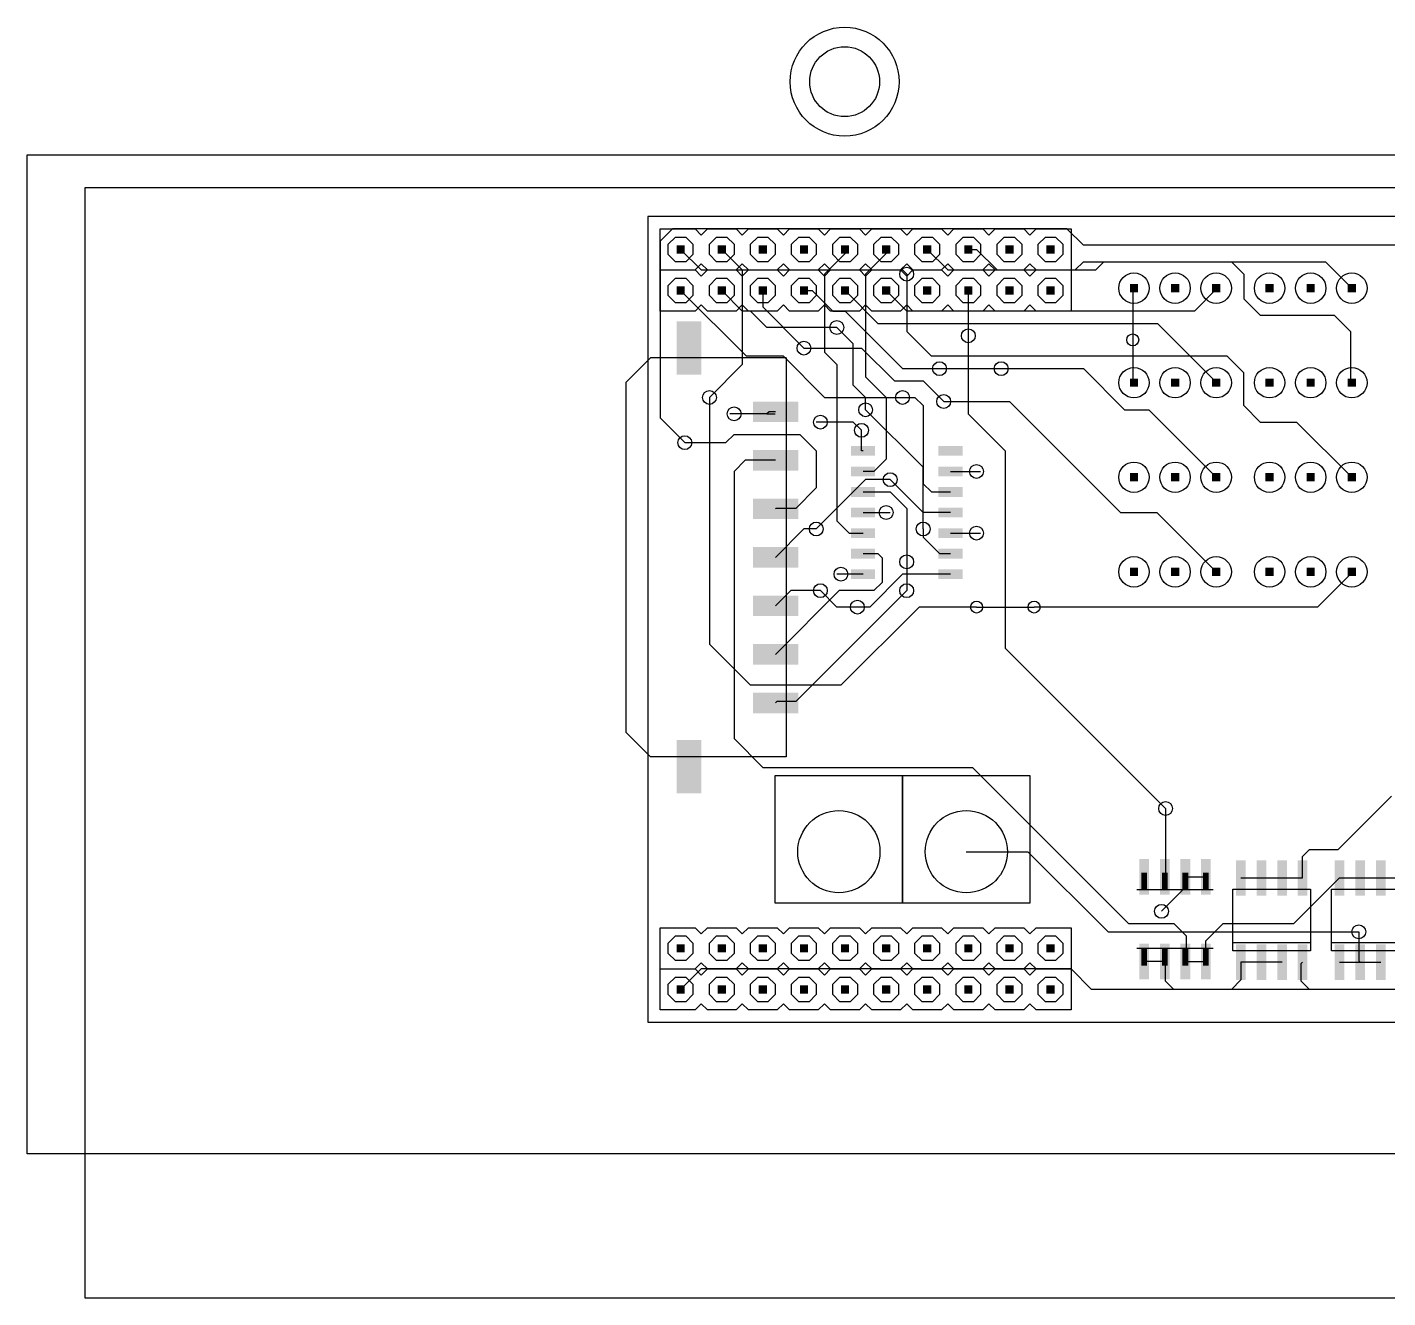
# Model space of a CAD drawing. Extents: x -0.14 to 5.03, y -0.4 to 2.69.
# Drawn here: x -0.14 to 3.171, y -0.4 to 2.69 of the extents above; entities that cross this region are included whole.
import ezdxf

# ---------------------------------------------------------------- set-up
doc = ezdxf.new("R2010")
doc.units = 0
for name, color, linetype in [('1', 22, 'CONTINUOUS'), ('16', 175, 'CONTINUOUS'), ('17', 82, 'CONTINUOUS'), ('18', 82, 'CONTINUOUS'), ('20', 7, 'CONTINUOUS'), ('51', 253, 'CONTINUOUS')]:
    doc.layers.add(name, color=color, linetype=linetype)

# ---------------------------------------------------------------- blocks, each defined once
blk = doc.blocks.new('RECT')
blk.add_solid([(-0.5, -0.5), (0.5, -0.5), (-0.5, 0.5), (0.5, 0.5)])
blk = doc.blocks.new('ROUNDP')
blk.add_circle((0, 0), 0.5)
blk = doc.blocks.new('OCTAGONP')
blk.add_lwpolyline([(-0.5, -0.207107), (-0.5, 0.207107), (-0.207107, 0.5), (0.207107, 0.5), (0.5, 0.207107), (0.5, -0.207107), (0.207107, -0.5), (-0.207107, -0.5)], close=True)
blk = doc.blocks.new('ROUNDV')
blk.add_circle((0, 0), 0.5)

msp = doc.modelspace()

# ---------------------------------------------------------------- linework, layer by layer
at = {"layer": '1'}
for p, q in [((-0.14, -0.05), (-0.14, 2.38)), ((-0.14, 2.38), (5.03, 2.38)), ((1.55, 2.15), (1.6, 2.1)), ((1.85, 2.14), (1.8, 2.09)), ((1.85, 2.15), (1.85, 2.14)), ((1.95, 2.14), (1.9, 2.09)), ((1.95, 2.15), (1.95, 2.14)), ((2.05, 2.15), (2.1, 2.1)), ((2.46, 2.1), (2.48, 2.12)), ((2.48, 2.12), (2.79, 2.12)), ((2.79, 2.12), (2.82, 2.09)), ((1.6, 2.1), (1.6, 1.87)), ((1.8, 2.09), (1.8, 1.9)), ((1.9, 2.09), (1.9, 1.84)), ((2, 2.09), (2, 1.95)), ((2.1, 2.1), (2.46, 2.1)), ((2.82, 2.09), (2.82, 2.03)), ((2.553071, 2.053071), (2.55, 2.05)), ((2.553071, 2.055827), (2.553071, 2.053071)), ((1.65, 2.05), (1.65, 2.01)), ((2.15, 2.05), (2.15, 1.94)), ((2.55, 2.05), (2.55, 1.93)), ((2.82, 2.03), (2.86, 1.99)), ((1.65, 2.01), (1.75, 1.91)), ((2.86, 1.99), (3.04, 1.99)), ((3.04, 1.99), (3.08, 1.95)), ((1.87, 1.92), (1.83, 1.96)), ((2.06, 1.89), (2, 1.95)), ((3.08, 1.95), (3.08, 1.828898)), ((1.8, 1.9), (1.83, 1.87)), ((1.87, 1.82), (1.87, 1.92)), ((2.78, 1.89), (2.06, 1.89)), ((2.82, 1.85), (2.78, 1.89)), ((1.6, 1.87), (1.52, 1.79)), ((1.83, 1.87), (1.83, 1.49)), ((2.08, 1.86), (2.23, 1.86)), ((1.9, 1.84), (1.95, 1.79)), ((2.82, 1.77), (2.82, 1.85)), ((3.08, 1.828898), (3.083071, 1.825827)), ((1.9, 1.79), (1.87, 1.82)), ((1.9, 1.76), (1.9, 1.79)), ((1.95, 1.79), (1.95, 1.64)), ((1.99, 1.79), (2.02, 1.79)), ((2.02, 1.79), (2.04, 1.77)), ((1.665, 1.755), (1.66, 1.75)), ((1.681, 1.755), (1.665, 1.755)), ((2.04, 1.77), (2.04, 1.58)), ((2.09, 1.78), (2.25, 1.78)), ((2.25, 1.78), (2.52, 1.51)), ((2.82, 1.77), (2.86, 1.73)), ((1.66, 1.75), (1.58, 1.75)), ((1.66, 1.75), (1.68, 1.75)), ((1.79, 1.73), (1.78, 1.73)), ((2.86, 1.73), (2.948898, 1.73)), ((2.948898, 1.73), (3.083071, 1.595827)), ((1.56, 1.68), (1.58, 1.7)), ((1.58, 1.7), (1.74, 1.7)), ((1.74, 1.7), (1.78, 1.66)), ((1.89, 1.66), (1.89, 1.71)), ((1.46, 1.68), (1.56, 1.68)), ((1.78, 1.66), (1.78, 1.57)), ((1.893701, 1.66), (1.89, 1.66)), ((1.607, 1.637), (1.58, 1.61)), ((1.681, 1.637), (1.607, 1.637)), ((1.95, 1.64), (1.92, 1.61)), ((1.58, 1.61), (1.58, 0.96)), ((1.92, 1.61), (1.893701, 1.61)), ((2.04, 1.51), (1.96, 1.59)), ((2.106299, 1.61), (2.17, 1.61)), ((1.78, 1.57), (1.73, 1.52)), ((1.893701, 1.56), (1.96, 1.56)), ((1.96, 1.56), (2, 1.52)), ((2.04, 1.58), (2.06, 1.56)), ((2.06, 1.56), (2.106299, 1.56)), ((1.682, 1.52), (1.681, 1.519)), ((1.73, 1.52), (1.682, 1.52)), ((1.83, 1.49), (1.86, 1.46)), ((1.893701, 1.51), (1.95, 1.51)), ((2, 1.52), (2, 1.39)), ((2.106299, 1.51), (2.04, 1.51)), ((2.52, 1.51), (2.608898, 1.51)), ((2.608898, 1.51), (2.753071, 1.365827)), ((1.75, 1.47), (1.681, 1.401)), ((1.78, 1.47), (1.75, 1.47)), ((1.86, 1.46), (1.893701, 1.46)), ((2.04, 1.47), (2.04, 1.45)), ((2.106299, 1.46), (2.17, 1.46)), ((2.04, 1.45), (2.08, 1.41)), ((1.893701, 1.41), (1.93, 1.41)), ((1.93, 1.41), (1.94, 1.4)), ((1.94, 1.4), (1.94, 1.34)), ((2.08, 1.41), (2.106299, 1.41)), ((1.893701, 1.36), (1.84, 1.36)), ((1.99, 1.36), (1.91, 1.28)), ((2.106299, 1.36), (1.99, 1.36)), ((1.94, 1.34), (1.92, 1.32)), ((1.718, 1.32), (1.681, 1.283)), ((1.836, 1.32), (1.681, 1.165)), ((1.79, 1.32), (1.718, 1.32)), ((2, 1.32), (1.73, 1.05)), ((1.92, 1.32), (1.836, 1.32)), ((1.91, 1.28), (1.88, 1.28)), ((2.17, 1.28), (2.31, 1.28)), ((1.684, 1.05), (1.681, 1.047)), ((1.73, 1.05), (1.684, 1.05)), ((1.58, 0.96), (1.65, 0.89)), ((1.65, 0.89), (2.16, 0.89)), ((2.16, 0.89), (2.54, 0.51)), ((3.05, 0.69), (3.18, 0.82)), ((2.63, 0.79), (2.63, 0.625992)), ((2.963425, 0.673425), (2.98, 0.69)), ((2.963425, 0.621102), (2.963425, 0.673425)), ((2.98, 0.69), (3.05, 0.69)), ((2.677992, 0.597992), (2.62, 0.54)), ((2.63, 0.625992), (2.627992, 0.623984)), ((2.677992, 0.623984), (2.727992, 0.623984)), ((2.677992, 0.623984), (2.677992, 0.597992)), ((2.813425, 0.621102), (2.863425, 0.621102)), ((2.863425, 0.621102), (2.913425, 0.621102)), ((2.913425, 0.621102), (2.963425, 0.621102)), ((2.942323, 0.51), (3.053425, 0.621102)), ((3.053425, 0.621102), (3.103425, 0.621102)), ((3.103425, 0.621102), (3.153425, 0.621102)), ((3.153425, 0.621102), (3.203425, 0.621102)), ((2.54, 0.51), (2.65, 0.51)), ((2.65, 0.51), (2.68, 0.48)), ((2.727992, 0.467992), (2.77, 0.51)), ((2.77, 0.51), (2.942323, 0.51)), ((2.68, 0.48), (2.68, 0.419992)), ((2.727992, 0.417984), (2.727992, 0.467992)), ((3.1, 0.49), (3.1, 0.419803)), ((2.627992, 0.417984), (2.577992, 0.417984)), ((2.63, 0.415976), (2.627992, 0.417984)), ((2.63, 0.37), (2.63, 0.415976)), ((2.68, 0.419992), (2.677992, 0.417984)), ((2.677992, 0.417984), (2.727992, 0.417984)), ((2.863425, 0.416378), (2.813425, 0.416378)), ((2.813425, 0.416378), (2.813425, 0.373425)), ((2.913425, 0.416378), (2.863425, 0.416378)), ((2.96, 0.412953), (2.963425, 0.416378)), ((2.96, 0.37), (2.96, 0.412953)), ((3.053425, 0.416378), (3.103425, 0.416378)), ((3.1, 0.419803), (3.103425, 0.416378)), ((3.103425, 0.416378), (3.153425, 0.416378)), ((2.65, 0.35), (2.63, 0.37)), ((2.813425, 0.373425), (2.79, 0.35)), ((2.98, 0.35), (2.96, 0.37)), ((2.79, 0.35), (2.65, 0.35)), ((3.5, 0.35), (2.98, 0.35)), ((5.03, -0.05), (-0.14, -0.05))]:
    msp.add_line(p, q, dxfattribs=at)
at = {"layer": '16'}
for p, q in [((5, 2.3), (0, 2.3)), ((0, 2.3), (0, -0.4)), ((1.43, 2.2), (1.4, 2.17)), ((2.39, 2.2), (1.43, 2.2)), ((2.43, 2.16), (2.39, 2.2)), ((1.4, 2.17), (1.4, 1.74)), ((3.74, 2.16), (2.43, 2.16)), ((1.45, 2.15), (1.5, 2.1)), ((2.15, 2.15), (2.17, 2.15)), ((2.17, 2.15), (2.22, 2.1)), ((2.41, 2.1), (2.43, 2.12)), ((2.43, 2.12), (3.018898, 2.12)), ((3.018898, 2.12), (3.083071, 2.055827)), ((1.5, 2.1), (1.99, 2.1)), ((1.99, 2.1), (2, 2.09)), ((2.22, 2.1), (2.41, 2.1)), ((2.753071, 2.053071), (2.7, 2)), ((2.753071, 2.055827), (2.753071, 2.053071)), ((1.61, 1.89), (1.45, 2.05)), ((1.6, 2), (1.55, 2.05)), ((1.75, 2.05), (1.77, 2.05)), ((1.77, 2.05), (1.82, 2)), ((1.85, 2.05), (1.93, 1.97)), ((2, 2), (1.95, 2.05)), ((1.62, 2), (1.6, 2)), ((1.66, 1.96), (1.62, 2)), ((1.82, 2), (1.85, 2)), ((1.85, 2), (1.99, 1.86)), ((2.7, 2), (2, 2)), ((1.83, 1.96), (1.66, 1.96)), ((1.93, 1.97), (2.61, 1.97)), ((2.753071, 1.826929), (2.61, 1.97)), ((2.15, 1.94), (2.15, 1.75)), ((2.55, 1.93), (2.55, 1.828898)), ((1.7, 1.89), (1.61, 1.89)), ((1.8, 1.79), (1.7, 1.89)), ((1.75, 1.91), (1.89, 1.91)), ((1.89, 1.91), (1.97, 1.83)), ((1.99, 1.86), (2.08, 1.86)), ((2.23, 1.86), (2.43, 1.86)), ((2.43, 1.86), (2.53, 1.76)), ((1.97, 1.83), (2.04, 1.83)), ((2.04, 1.83), (2.09, 1.78)), ((2.55, 1.828898), (2.553071, 1.825827)), ((2.753071, 1.825827), (2.753071, 1.826929)), ((1.52, 1.79), (1.52, 1.19)), ((1.8, 1.79), (1.99, 1.79)), ((2.04, 1.62), (1.9, 1.76)), ((2.53, 1.76), (2.588898, 1.76)), ((2.588898, 1.76), (2.753071, 1.595827)), ((1.4, 1.74), (1.46, 1.68)), ((1.58, 1.75), (1.57, 1.75)), ((1.87, 1.73), (1.79, 1.73)), ((1.89, 1.71), (1.87, 1.73)), ((2.15, 1.75), (2.24, 1.66)), ((2.24, 1.66), (2.24, 1.18)), ((1.9, 1.59), (1.78, 1.47)), ((1.96, 1.59), (1.9, 1.59)), ((2.04, 1.47), (2.04, 1.62)), ((2.17, 1.61), (2.18, 1.61)), ((1.95, 1.51), (1.96, 1.51)), ((2.17, 1.46), (2.18, 1.46)), ((1.84, 1.36), (1.83, 1.36)), ((2, 1.39), (2, 1.32)), ((3.083071, 1.363071), (3, 1.28)), ((3.083071, 1.365827), (3.083071, 1.363071)), ((1.83, 1.28), (1.79, 1.32)), ((1.88, 1.28), (1.83, 1.28)), ((2.03, 1.28), (1.84, 1.09)), ((2.17, 1.28), (2.03, 1.28)), ((3, 1.28), (2.31, 1.28)), ((1.62, 1.09), (1.52, 1.19)), ((2.24, 1.18), (2.63, 0.79)), ((1.84, 1.09), (1.62, 1.09)), ((2.145, 0.685), (2.295, 0.685)), ((2.295, 0.685), (2.49, 0.49)), ((2.49, 0.49), (3.1, 0.49)), ((1.5, 0.4), (1.45, 0.35)), ((2.4, 0.4), (1.5, 0.4)), ((2.45, 0.35), (2.4, 0.4)), ((3.47, 0.35), (2.45, 0.35)), ((0, -0.4), (5, -0.4))]:
    msp.add_line(p, q, dxfattribs=at)
at = {"layer": '20'}
for p, q in [((4.91, 2.23), (1.37, 2.23)), ((1.37, 2.23), (1.37, 0.27)), ((1.37, 0.27), (4.91, 0.27))]:
    msp.add_line(p, q, dxfattribs=at)
msp.add_circle((1.849, 2.558), 0.085, dxfattribs=at)
at = {"layer": '51'}
for p, q in [((1.4, 2.1), (1.4, 2.2)), ((1.4, 2.2), (1.485, 2.2)), ((1.485, 2.2), (1.5, 2.185)), ((1.5, 2.185), (1.515, 2.2)), ((1.515, 2.2), (1.585, 2.2)), ((1.585, 2.2), (1.6, 2.185)), ((1.6, 2.185), (1.615, 2.2)), ((1.615, 2.2), (1.685, 2.2)), ((1.685, 2.2), (1.7, 2.185)), ((1.7, 2.185), (1.715, 2.2)), ((1.715, 2.2), (1.785, 2.2)), ((1.785, 2.2), (1.8, 2.185)), ((1.8, 2.185), (1.815, 2.2)), ((1.815, 2.2), (1.885, 2.2)), ((1.885, 2.2), (1.9, 2.185)), ((1.9, 2.185), (1.915, 2.2)), ((1.915, 2.2), (1.985, 2.2)), ((1.985, 2.2), (2, 2.185)), ((2, 2.185), (2.015, 2.2)), ((2.015, 2.2), (2.085, 2.2)), ((2.085, 2.2), (2.1, 2.185)), ((2.1, 2.185), (2.115, 2.2)), ((2.115, 2.2), (2.185, 2.2)), ((2.185, 2.2), (2.2, 2.185)), ((2.2, 2.185), (2.215, 2.2)), ((2.215, 2.2), (2.285, 2.2)), ((2.285, 2.2), (2.3, 2.185)), ((2.3, 2.185), (2.315, 2.2)), ((2.315, 2.2), (2.4, 2.2)), ((2.4, 2.2), (2.4, 2.1)), ((1.4, 2), (1.4, 2.1)), ((1.4, 2.1), (1.485, 2.1)), ((1.485, 2.1), (1.5, 2.115)), ((1.485, 2.1), (1.5, 2.085)), ((1.5, 2.115), (1.515, 2.1)), ((1.5, 2.085), (1.515, 2.1)), ((1.515, 2.1), (1.585, 2.1)), ((1.585, 2.1), (1.6, 2.115)), ((1.585, 2.1), (1.6, 2.085)), ((1.6, 2.115), (1.615, 2.1)), ((1.6, 2.085), (1.615, 2.1)), ((1.615, 2.1), (1.685, 2.1)), ((1.685, 2.1), (1.7, 2.115)), ((1.685, 2.1), (1.7, 2.085)), ((1.7, 2.115), (1.715, 2.1)), ((1.7, 2.085), (1.715, 2.1)), ((1.715, 2.1), (1.785, 2.1)), ((1.785, 2.1), (1.8, 2.115)), ((1.785, 2.1), (1.8, 2.085)), ((1.8, 2.115), (1.815, 2.1)), ((1.8, 2.085), (1.815, 2.1)), ((1.815, 2.1), (1.885, 2.1)), ((1.885, 2.1), (1.9, 2.115)), ((1.885, 2.1), (1.9, 2.085)), ((1.9, 2.115), (1.915, 2.1)), ((1.9, 2.085), (1.915, 2.1)), ((1.915, 2.1), (1.985, 2.1)), ((1.985, 2.1), (2, 2.115)), ((1.985, 2.1), (2, 2.085)), ((2, 2.115), (2.015, 2.1)), ((2, 2.085), (2.015, 2.1)), ((2.015, 2.1), (2.085, 2.1)), ((2.085, 2.1), (2.1, 2.115)), ((2.085, 2.1), (2.1, 2.085)), ((2.1, 2.115), (2.115, 2.1)), ((2.1, 2.085), (2.115, 2.1)), ((2.115, 2.1), (2.185, 2.1)), ((2.185, 2.1), (2.2, 2.115)), ((2.185, 2.1), (2.2, 2.085)), ((2.2, 2.115), (2.215, 2.1)), ((2.2, 2.085), (2.215, 2.1)), ((2.215, 2.1), (2.285, 2.1)), ((2.285, 2.1), (2.3, 2.115)), ((2.285, 2.1), (2.3, 2.085)), ((2.3, 2.115), (2.315, 2.1)), ((2.3, 2.085), (2.315, 2.1)), ((2.315, 2.1), (2.4, 2.1)), ((2.4, 2.1), (2.4, 2)), ((1.485, 2), (1.4, 2)), ((1.5, 2.015), (1.485, 2)), ((1.515, 2), (1.5, 2.015)), ((1.585, 2), (1.515, 2)), ((1.6, 2.015), (1.585, 2)), ((1.615, 2), (1.6, 2.015)), ((1.685, 2), (1.615, 2)), ((1.7, 2.015), (1.685, 2)), ((1.715, 2), (1.7, 2.015)), ((1.785, 2), (1.715, 2)), ((1.8, 2.015), (1.785, 2)), ((1.815, 2), (1.8, 2.015)), ((1.885, 2), (1.815, 2)), ((1.9, 2.015), (1.885, 2)), ((1.915, 2), (1.9, 2.015)), ((1.985, 2), (1.915, 2)), ((2, 2.015), (1.985, 2)), ((2.015, 2), (2, 2.015)), ((2.085, 2), (2.015, 2)), ((2.1, 2.015), (2.085, 2)), ((2.115, 2), (2.1, 2.015)), ((2.185, 2), (2.115, 2)), ((2.2, 2.015), (2.185, 2)), ((2.215, 2), (2.2, 2.015)), ((2.285, 2), (2.215, 2)), ((2.3, 2.015), (2.285, 2)), ((2.315, 2), (2.3, 2.015)), ((2.4, 2), (2.315, 2)), ((1.377, 1.886), (1.317, 1.826)), ((1.707, 1.886), (1.377, 1.886)), ((1.707, 1.886), (1.707, 0.916)), ((1.317, 1.826), (1.317, 0.976)), ((1.377, 0.916), (1.317, 0.976)), ((1.707, 0.916), (1.377, 0.916)), ((1.68, 0.56), (1.68, 0.87)), ((1.68, 0.87), (1.99, 0.87)), ((1.99, 0.87), (1.99, 0.56)), ((1.99, 0.56), (1.99, 0.87)), ((1.99, 0.87), (2.3, 0.87)), ((2.3, 0.87), (2.3, 0.56)), ((2.745984, 0.591969), (2.56, 0.591969)), ((2.793937, 0.463622), (2.793937, 0.593543)), ((2.793937, 0.593543), (2.982913, 0.593543)), ((2.982913, 0.593543), (2.982913, 0.463622)), ((3.033937, 0.463622), (3.033937, 0.593543)), ((3.033937, 0.593543), (3.222913, 0.593543)), ((1.99, 0.56), (1.68, 0.56)), ((2.3, 0.56), (1.99, 0.56)), ((1.4, 0.4), (1.4, 0.5)), ((1.4, 0.5), (1.485, 0.5)), ((1.485, 0.5), (1.5, 0.485)), ((1.5, 0.485), (1.515, 0.5)), ((1.515, 0.5), (1.585, 0.5)), ((1.585, 0.5), (1.6, 0.485)), ((1.6, 0.485), (1.615, 0.5)), ((1.615, 0.5), (1.685, 0.5)), ((1.685, 0.5), (1.7, 0.485)), ((1.7, 0.485), (1.715, 0.5)), ((1.715, 0.5), (1.785, 0.5)), ((1.785, 0.5), (1.8, 0.485)), ((1.8, 0.485), (1.815, 0.5)), ((1.815, 0.5), (1.885, 0.5)), ((1.885, 0.5), (1.9, 0.485)), ((1.9, 0.485), (1.915, 0.5)), ((1.915, 0.5), (1.985, 0.5)), ((1.985, 0.5), (2, 0.485)), ((2, 0.485), (2.015, 0.5)), ((2.015, 0.5), (2.085, 0.5)), ((2.085, 0.5), (2.1, 0.485)), ((2.1, 0.485), (2.115, 0.5)), ((2.115, 0.5), (2.185, 0.5)), ((2.185, 0.5), (2.2, 0.485)), ((2.2, 0.485), (2.215, 0.5)), ((2.215, 0.5), (2.285, 0.5)), ((2.285, 0.5), (2.3, 0.485)), ((2.3, 0.485), (2.315, 0.5)), ((2.315, 0.5), (2.4, 0.5)), ((2.4, 0.5), (2.4, 0.4)), ((2.793937, 0.443937), (2.793937, 0.463622)), ((2.982913, 0.463622), (2.793937, 0.463622)), ((2.982913, 0.463622), (2.982913, 0.443937)), ((3.033937, 0.443937), (3.033937, 0.463622)), ((3.222913, 0.463622), (3.033937, 0.463622)), ((2.56, 0.45), (2.745984, 0.45)), ((2.982913, 0.443937), (2.793937, 0.443937)), ((3.222913, 0.443937), (3.033937, 0.443937)), ((1.4, 0.3), (1.4, 0.4)), ((1.4, 0.4), (1.485, 0.4)), ((1.485, 0.4), (1.5, 0.415)), ((1.485, 0.4), (1.5, 0.385)), ((1.5, 0.415), (1.515, 0.4)), ((1.5, 0.385), (1.515, 0.4)), ((1.515, 0.4), (1.585, 0.4)), ((1.585, 0.4), (1.6, 0.415)), ((1.585, 0.4), (1.6, 0.385)), ((1.6, 0.415), (1.615, 0.4)), ((1.6, 0.385), (1.615, 0.4)), ((1.615, 0.4), (1.685, 0.4)), ((1.685, 0.4), (1.7, 0.415)), ((1.685, 0.4), (1.7, 0.385)), ((1.7, 0.415), (1.715, 0.4)), ((1.7, 0.385), (1.715, 0.4)), ((1.715, 0.4), (1.785, 0.4)), ((1.785, 0.4), (1.8, 0.415)), ((1.785, 0.4), (1.8, 0.385)), ((1.8, 0.415), (1.815, 0.4)), ((1.8, 0.385), (1.815, 0.4)), ((1.815, 0.4), (1.885, 0.4)), ((1.885, 0.4), (1.9, 0.415)), ((1.885, 0.4), (1.9, 0.385)), ((1.9, 0.415), (1.915, 0.4)), ((1.9, 0.385), (1.915, 0.4)), ((1.915, 0.4), (1.985, 0.4)), ((1.985, 0.4), (2, 0.415)), ((1.985, 0.4), (2, 0.385)), ((2, 0.415), (2.015, 0.4)), ((2, 0.385), (2.015, 0.4)), ((2.015, 0.4), (2.085, 0.4)), ((2.085, 0.4), (2.1, 0.415)), ((2.085, 0.4), (2.1, 0.385)), ((2.1, 0.415), (2.115, 0.4)), ((2.1, 0.385), (2.115, 0.4)), ((2.115, 0.4), (2.185, 0.4)), ((2.185, 0.4), (2.2, 0.415)), ((2.185, 0.4), (2.2, 0.385)), ((2.2, 0.415), (2.215, 0.4)), ((2.2, 0.385), (2.215, 0.4)), ((2.215, 0.4), (2.285, 0.4)), ((2.285, 0.4), (2.3, 0.415)), ((2.285, 0.4), (2.3, 0.385)), ((2.3, 0.415), (2.315, 0.4)), ((2.3, 0.385), (2.315, 0.4)), ((2.315, 0.4), (2.4, 0.4)), ((2.4, 0.4), (2.4, 0.3)), ((1.485, 0.3), (1.4, 0.3)), ((1.5, 0.315), (1.485, 0.3)), ((1.515, 0.3), (1.5, 0.315)), ((1.585, 0.3), (1.515, 0.3)), ((1.6, 0.315), (1.585, 0.3)), ((1.615, 0.3), (1.6, 0.315)), ((1.685, 0.3), (1.615, 0.3)), ((1.7, 0.315), (1.685, 0.3)), ((1.715, 0.3), (1.7, 0.315)), ((1.785, 0.3), (1.715, 0.3)), ((1.8, 0.315), (1.785, 0.3)), ((1.815, 0.3), (1.8, 0.315)), ((1.885, 0.3), (1.815, 0.3)), ((1.9, 0.315), (1.885, 0.3)), ((1.915, 0.3), (1.9, 0.315)), ((1.985, 0.3), (1.915, 0.3)), ((2, 0.315), (1.985, 0.3)), ((2.015, 0.3), (2, 0.315)), ((2.085, 0.3), (2.015, 0.3)), ((2.1, 0.315), (2.085, 0.3)), ((2.115, 0.3), (2.1, 0.315)), ((2.185, 0.3), (2.115, 0.3)), ((2.2, 0.315), (2.185, 0.3)), ((2.215, 0.3), (2.2, 0.315)), ((2.285, 0.3), (2.215, 0.3)), ((2.3, 0.315), (2.285, 0.3)), ((2.315, 0.3), (2.3, 0.315)), ((2.4, 0.3), (2.315, 0.3))]:
    msp.add_line(p, q, dxfattribs=at)
msp.add_circle((1.849, 2.558), 0.1325, dxfattribs=at)

# ---------------------------------------------------------------- block references
at = {"layer": '1', "xscale": 0.13, "yscale": 0.06, "rotation": 270}
for p in [(1.47, 1.91), (1.47, 0.892)]:
    msp.add_blockref('RECT', p, dxfattribs=at)
at = {"layer": '1'}
for p, xscale, yscale in [((1.681, 1.755), 0.11, 0.05), ((1.681, 1.637), 0.11, 0.05), ((1.893701, 1.66), 0.059055, 0.023622), ((2.106299, 1.66), 0.059055, 0.023622), ((1.893701, 1.61), 0.059055, 0.023622), ((2.106299, 1.61), 0.059055, 0.023622), ((1.893701, 1.56), 0.059055, 0.023622), ((2.106299, 1.56), 0.059055, 0.023622), ((1.681, 1.519), 0.11, 0.05), ((1.893701, 1.51), 0.059055, 0.023622), ((2.106299, 1.51), 0.059055, 0.023622), ((1.893701, 1.46), 0.059055, 0.023622), ((2.106299, 1.46), 0.059055, 0.023622), ((1.681, 1.401), 0.11, 0.05), ((1.893701, 1.41), 0.059055, 0.023622), ((2.106299, 1.41), 0.059055, 0.023622), ((1.893701, 1.36), 0.059055, 0.023622), ((2.106299, 1.36), 0.059055, 0.023622), ((1.681, 1.283), 0.11, 0.05), ((1.681, 1.165), 0.11, 0.05), ((1.681, 1.047), 0.11, 0.05), ((2.577992, 0.623984), 0.024, 0.087), ((2.627992, 0.623984), 0.024, 0.087), ((2.677992, 0.623984), 0.024, 0.087), ((2.727992, 0.623984), 0.024, 0.087), ((2.813425, 0.621102), 0.023622, 0.086614), ((2.863425, 0.621102), 0.023622, 0.086614), ((2.913425, 0.621102), 0.023622, 0.086614), ((2.963425, 0.621102), 0.023622, 0.086614), ((3.053425, 0.621102), 0.023622, 0.086614), ((3.103425, 0.621102), 0.023622, 0.086614), ((3.153425, 0.621102), 0.023622, 0.086614), ((2.577992, 0.417984), 0.024, 0.087), ((2.627992, 0.417984), 0.024, 0.087), ((2.677992, 0.417984), 0.024, 0.087), ((2.727992, 0.417984), 0.024, 0.087), ((2.813425, 0.416378), 0.023622, 0.086614), ((2.863425, 0.416378), 0.023622, 0.086614), ((2.913425, 0.416378), 0.023622, 0.086614), ((2.963425, 0.416378), 0.023622, 0.086614), ((3.053425, 0.416378), 0.023622, 0.086614), ((3.103425, 0.416378), 0.023622, 0.086614), ((3.153425, 0.416378), 0.023622, 0.086614)]:
    msp.add_blockref('RECT', p, dxfattribs=dict(at, xscale=xscale, yscale=yscale))
at = {"layer": '17'}
for name, p, xscale, yscale in [('OCTAGONP', (1.45, 2.15), 0.06, 0.06), ('OCTAGONP', (1.45, 2.15), 0.06, 0.06), ('OCTAGONP', (1.55, 2.15), 0.06, 0.06), ('OCTAGONP', (1.55, 2.15), 0.06, 0.06), ('OCTAGONP', (1.65, 2.15), 0.06, 0.06), ('OCTAGONP', (1.65, 2.15), 0.06, 0.06), ('OCTAGONP', (1.75, 2.15), 0.06, 0.06), ('OCTAGONP', (1.75, 2.15), 0.06, 0.06), ('OCTAGONP', (1.85, 2.15), 0.06, 0.06), ('OCTAGONP', (1.85, 2.15), 0.06, 0.06), ('OCTAGONP', (1.95, 2.15), 0.06, 0.06), ('OCTAGONP', (1.95, 2.15), 0.06, 0.06), ('OCTAGONP', (2.05, 2.15), 0.06, 0.06), ('OCTAGONP', (2.05, 2.15), 0.06, 0.06), ('OCTAGONP', (2.15, 2.15), 0.06, 0.06), ('OCTAGONP', (2.15, 2.15), 0.06, 0.06), ('OCTAGONP', (2.25, 2.15), 0.06, 0.06), ('OCTAGONP', (2.25, 2.15), 0.06, 0.06), ('OCTAGONP', (2.35, 2.15), 0.06, 0.06), ('OCTAGONP', (2.35, 2.15), 0.06, 0.06), ('OCTAGONP', (1.45, 2.05), 0.06, 0.06), ('OCTAGONP', (1.45, 2.05), 0.06, 0.06), ('OCTAGONP', (1.55, 2.05), 0.06, 0.06), ('OCTAGONP', (1.55, 2.05), 0.06, 0.06), ('OCTAGONP', (1.65, 2.05), 0.06, 0.06), ('OCTAGONP', (1.65, 2.05), 0.06, 0.06), ('OCTAGONP', (1.75, 2.05), 0.06, 0.06), ('OCTAGONP', (1.75, 2.05), 0.06, 0.06), ('OCTAGONP', (1.85, 2.05), 0.06, 0.06), ('OCTAGONP', (1.85, 2.05), 0.06, 0.06), ('OCTAGONP', (1.95, 2.05), 0.06, 0.06), ('OCTAGONP', (1.95, 2.05), 0.06, 0.06), ('OCTAGONP', (2.05, 2.05), 0.06, 0.06), ('OCTAGONP', (2.05, 2.05), 0.06, 0.06), ('OCTAGONP', (2.15, 2.05), 0.06, 0.06), ('OCTAGONP', (2.15, 2.05), 0.06, 0.06), ('OCTAGONP', (2.25, 2.05), 0.06, 0.06), ('OCTAGONP', (2.25, 2.05), 0.06, 0.06), ('OCTAGONP', (2.35, 2.05), 0.06, 0.06), ('OCTAGONP', (2.35, 2.05), 0.06, 0.06), ('ROUNDP', (1.835, 0.685), 0.2, 0.2), ('ROUNDP', (1.835, 0.685), 0.2, 0.2), ('ROUNDP', (2.145, 0.685), 0.2, 0.2), ('ROUNDP', (2.145, 0.685), 0.2, 0.2), ('OCTAGONP', (1.45, 0.45), 0.06, 0.06), ('OCTAGONP', (1.45, 0.45), 0.06, 0.06), ('OCTAGONP', (1.55, 0.45), 0.06, 0.06), ('OCTAGONP', (1.55, 0.45), 0.06, 0.06), ('OCTAGONP', (1.65, 0.45), 0.06, 0.06), ('OCTAGONP', (1.65, 0.45), 0.06, 0.06), ('OCTAGONP', (1.75, 0.45), 0.06, 0.06), ('OCTAGONP', (1.75, 0.45), 0.06, 0.06), ('OCTAGONP', (1.85, 0.45), 0.06, 0.06), ('OCTAGONP', (1.85, 0.45), 0.06, 0.06), ('OCTAGONP', (1.95, 0.45), 0.06, 0.06), ('OCTAGONP', (1.95, 0.45), 0.06, 0.06), ('OCTAGONP', (2.05, 0.45), 0.06, 0.06), ('OCTAGONP', (2.05, 0.45), 0.06, 0.06), ('OCTAGONP', (2.15, 0.45), 0.06, 0.06), ('OCTAGONP', (2.15, 0.45), 0.06, 0.06), ('OCTAGONP', (2.25, 0.45), 0.06, 0.06), ('OCTAGONP', (2.25, 0.45), 0.06, 0.06), ('OCTAGONP', (2.35, 0.45), 0.06, 0.06), ('OCTAGONP', (2.35, 0.45), 0.06, 0.06), ('OCTAGONP', (1.45, 0.35), 0.06, 0.06), ('OCTAGONP', (1.45, 0.35), 0.06, 0.06), ('OCTAGONP', (1.55, 0.35), 0.06, 0.06), ('OCTAGONP', (1.55, 0.35), 0.06, 0.06), ('OCTAGONP', (1.65, 0.35), 0.06, 0.06), ('OCTAGONP', (1.65, 0.35), 0.06, 0.06), ('OCTAGONP', (1.75, 0.35), 0.06, 0.06), ('OCTAGONP', (1.75, 0.35), 0.06, 0.06), ('OCTAGONP', (1.85, 0.35), 0.06, 0.06), ('OCTAGONP', (1.85, 0.35), 0.06, 0.06), ('OCTAGONP', (1.95, 0.35), 0.06, 0.06), ('OCTAGONP', (1.95, 0.35), 0.06, 0.06), ('OCTAGONP', (2.05, 0.35), 0.06, 0.06), ('OCTAGONP', (2.05, 0.35), 0.06, 0.06), ('OCTAGONP', (2.15, 0.35), 0.06, 0.06), ('OCTAGONP', (2.15, 0.35), 0.06, 0.06), ('OCTAGONP', (2.25, 0.35), 0.06, 0.06), ('OCTAGONP', (2.25, 0.35), 0.06, 0.06), ('OCTAGONP', (2.35, 0.35), 0.06, 0.06), ('OCTAGONP', (2.35, 0.35), 0.06, 0.06)]:
    msp.add_blockref(name, p, dxfattribs=dict(at, xscale=xscale, yscale=yscale))
at = {"layer": '17', "xscale": 0.074, "yscale": 0.074, "rotation": 90}
for p in [(2.553071, 2.055827), (2.553071, 2.055827), (2.653071, 2.055827), (2.653071, 2.055827), (2.753071, 2.055827), (2.753071, 2.055827), (2.883071, 2.055827), (2.883071, 2.055827), (2.983071, 2.055827), (2.983071, 2.055827), (3.083071, 2.055827), (3.083071, 2.055827), (2.553071, 1.825827), (2.553071, 1.825827), (2.653071, 1.825827), (2.653071, 1.825827), (2.753071, 1.825827), (2.753071, 1.825827), (2.883071, 1.825827), (2.883071, 1.825827), (2.983071, 1.825827), (2.983071, 1.825827), (3.083071, 1.825827), (3.083071, 1.825827), (2.553071, 1.595827), (2.553071, 1.595827), (2.653071, 1.595827), (2.653071, 1.595827), (2.753071, 1.595827), (2.753071, 1.595827), (2.883071, 1.595827), (2.883071, 1.595827), (2.983071, 1.595827), (2.983071, 1.595827), (3.083071, 1.595827), (3.083071, 1.595827), (2.553071, 1.365827), (2.553071, 1.365827), (2.653071, 1.365827), (2.653071, 1.365827), (2.753071, 1.365827), (2.753071, 1.365827), (2.883071, 1.365827), (2.883071, 1.365827), (2.983071, 1.365827), (2.983071, 1.365827), (3.083071, 1.365827), (3.083071, 1.365827)]:
    msp.add_blockref('ROUNDP', p, dxfattribs=at)
at = {"layer": '18'}
for p, xscale, yscale in [((2, 2.09), 0.033685, 0.033685), ((2, 2.09), 0.033685, 0.033685), ((1.83, 1.96), 0.033685, 0.033685), ((1.83, 1.96), 0.033685, 0.033685), ((2.15, 1.94), 0.033685, 0.033685), ((2.15, 1.94), 0.033685, 0.033685), ((1.75, 1.91), 0.033685, 0.033685), ((1.75, 1.91), 0.033685, 0.033685), ((2.55, 1.93), 0.029, 0.029), ((2.55, 1.93), 0.029, 0.029), ((2.08, 1.86), 0.033685, 0.033685), ((2.08, 1.86), 0.033685, 0.033685), ((2.23, 1.86), 0.033685, 0.033685), ((2.23, 1.86), 0.033685, 0.033685), ((1.52, 1.79), 0.033685, 0.033685), ((1.52, 1.79), 0.033685, 0.033685), ((1.99, 1.79), 0.033685, 0.033685), ((1.99, 1.79), 0.033685, 0.033685), ((2.09, 1.78), 0.033685, 0.033685), ((2.09, 1.78), 0.033685, 0.033685), ((1.58, 1.75), 0.033685, 0.033685), ((1.58, 1.75), 0.033685, 0.033685), ((1.9, 1.76), 0.033685, 0.033685), ((1.9, 1.76), 0.033685, 0.033685), ((1.79, 1.73), 0.033685, 0.033685), ((1.79, 1.73), 0.033685, 0.033685), ((1.89, 1.71), 0.033685, 0.033685), ((1.89, 1.71), 0.033685, 0.033685), ((1.46, 1.68), 0.033685, 0.033685), ((1.46, 1.68), 0.033685, 0.033685), ((2.17, 1.61), 0.033685, 0.033685), ((2.17, 1.61), 0.033685, 0.033685), ((1.96, 1.59), 0.033685, 0.033685), ((1.96, 1.59), 0.033685, 0.033685), ((1.95, 1.51), 0.033685, 0.033685), ((1.95, 1.51), 0.033685, 0.033685), ((1.78, 1.47), 0.033685, 0.033685), ((1.78, 1.47), 0.033685, 0.033685), ((2.04, 1.47), 0.033685, 0.033685), ((2.04, 1.47), 0.033685, 0.033685), ((2.17, 1.46), 0.033685, 0.033685), ((2.17, 1.46), 0.033685, 0.033685), ((2, 1.39), 0.033685, 0.033685), ((2, 1.39), 0.033685, 0.033685), ((1.84, 1.36), 0.033685, 0.033685), ((1.84, 1.36), 0.033685, 0.033685), ((1.79, 1.32), 0.033685, 0.033685), ((1.79, 1.32), 0.033685, 0.033685), ((2, 1.32), 0.033685, 0.033685), ((2, 1.32), 0.033685, 0.033685), ((1.88, 1.28), 0.033685, 0.033685), ((1.88, 1.28), 0.033685, 0.033685), ((2.17, 1.28), 0.029, 0.029), ((2.17, 1.28), 0.029, 0.029), ((2.31, 1.28), 0.029, 0.029), ((2.31, 1.28), 0.029, 0.029), ((2.63, 0.79), 0.033685, 0.033685), ((2.63, 0.79), 0.033685, 0.033685), ((2.62, 0.54), 0.033685, 0.033685), ((2.62, 0.54), 0.033685, 0.033685), ((3.1, 0.49), 0.033685, 0.033685), ((3.1, 0.49), 0.033685, 0.033685)]:
    msp.add_blockref('ROUNDV', p, dxfattribs=dict(at, xscale=xscale, yscale=yscale))
at = {"layer": '51'}
for p, xscale, yscale in [((1.45, 2.15), 0.02, 0.02), ((1.55, 2.15), 0.02, 0.02), ((1.65, 2.15), 0.02, 0.02), ((1.75, 2.15), 0.02, 0.02), ((1.85, 2.15), 0.02, 0.02), ((1.95, 2.15), 0.02, 0.02), ((2.05, 2.15), 0.02, 0.02), ((2.15, 2.15), 0.02, 0.02), ((2.25, 2.15), 0.02, 0.02), ((2.35, 2.15), 0.02, 0.02), ((1.45, 2.05), 0.02, 0.02), ((1.55, 2.05), 0.02, 0.02), ((1.65, 2.05), 0.02, 0.02), ((1.75, 2.05), 0.02, 0.02), ((1.85, 2.05), 0.02, 0.02), ((1.95, 2.05), 0.02, 0.02), ((2.05, 2.05), 0.02, 0.02), ((2.15, 2.05), 0.02, 0.02), ((2.25, 2.05), 0.02, 0.02), ((2.35, 2.05), 0.02, 0.02), ((2.553071, 2.055827), 0.02, 0.02), ((2.653071, 2.055827), 0.02, 0.02), ((2.753071, 2.055827), 0.02, 0.02), ((2.883071, 2.055827), 0.02, 0.02), ((2.983071, 2.055827), 0.02, 0.02), ((3.083071, 2.055827), 0.02, 0.02), ((2.553071, 1.825827), 0.02, 0.02), ((2.653071, 1.825827), 0.02, 0.02), ((2.753071, 1.825827), 0.02, 0.02), ((2.883071, 1.825827), 0.02, 0.02), ((2.983071, 1.825827), 0.02, 0.02), ((3.083071, 1.825827), 0.02, 0.02), ((2.553071, 1.595827), 0.02, 0.02), ((2.653071, 1.595827), 0.02, 0.02), ((2.753071, 1.595827), 0.02, 0.02), ((2.883071, 1.595827), 0.02, 0.02), ((2.983071, 1.595827), 0.02, 0.02), ((3.083071, 1.595827), 0.02, 0.02), ((2.553071, 1.365827), 0.02, 0.02), ((2.653071, 1.365827), 0.02, 0.02), ((2.753071, 1.365827), 0.02, 0.02), ((2.883071, 1.365827), 0.02, 0.02), ((2.983071, 1.365827), 0.02, 0.02), ((3.083071, 1.365827), 0.02, 0.02), ((2.577992, 0.613984), 0.014, 0.04), ((2.627992, 0.613984), 0.014, 0.04), ((2.677992, 0.613984), 0.014, 0.04), ((2.727992, 0.613984), 0.014, 0.04), ((2.813425, 0.619136), 0.019299, 0.043311), ((2.863425, 0.619136), 0.019299, 0.043311), ((2.913425, 0.619136), 0.019299, 0.043311), ((2.963425, 0.619136), 0.019299, 0.043311), ((3.053425, 0.619136), 0.019299, 0.043311), ((3.103425, 0.619136), 0.019299, 0.043311), ((3.153425, 0.619136), 0.019299, 0.043311), ((1.45, 0.45), 0.02, 0.02), ((1.45, 0.45), 0.02, 0.02), ((1.45, 0.45), 0.02, 0.02), ((1.55, 0.45), 0.02, 0.02), ((1.65, 0.45), 0.02, 0.02), ((1.75, 0.45), 0.02, 0.02), ((1.85, 0.45), 0.02, 0.02), ((1.95, 0.45), 0.02, 0.02), ((2.05, 0.45), 0.02, 0.02), ((2.15, 0.45), 0.02, 0.02), ((2.25, 0.45), 0.02, 0.02), ((2.35, 0.45), 0.02, 0.02), ((2.577992, 0.427984), 0.014, 0.04), ((2.627992, 0.427984), 0.014, 0.04), ((2.677992, 0.427984), 0.014, 0.04), ((2.727992, 0.427984), 0.014, 0.04), ((2.813425, 0.418344), 0.019299, 0.043311), ((2.863425, 0.418344), 0.019299, 0.043311), ((2.913425, 0.418344), 0.019299, 0.043311), ((2.963425, 0.418344), 0.019299, 0.043311), ((3.053425, 0.418344), 0.019299, 0.043311), ((3.103425, 0.418344), 0.019299, 0.043311), ((3.153425, 0.418344), 0.019299, 0.043311), ((1.45, 0.35), 0.02, 0.02), ((1.55, 0.35), 0.02, 0.02), ((1.65, 0.35), 0.02, 0.02), ((1.75, 0.35), 0.02, 0.02), ((1.85, 0.35), 0.02, 0.02), ((1.95, 0.35), 0.02, 0.02), ((2.05, 0.35), 0.02, 0.02), ((2.15, 0.35), 0.02, 0.02), ((2.25, 0.35), 0.02, 0.02), ((2.35, 0.35), 0.02, 0.02)]:
    msp.add_blockref('RECT', p, dxfattribs=dict(at, xscale=xscale, yscale=yscale))

doc.saveas('drawing.dxf')
